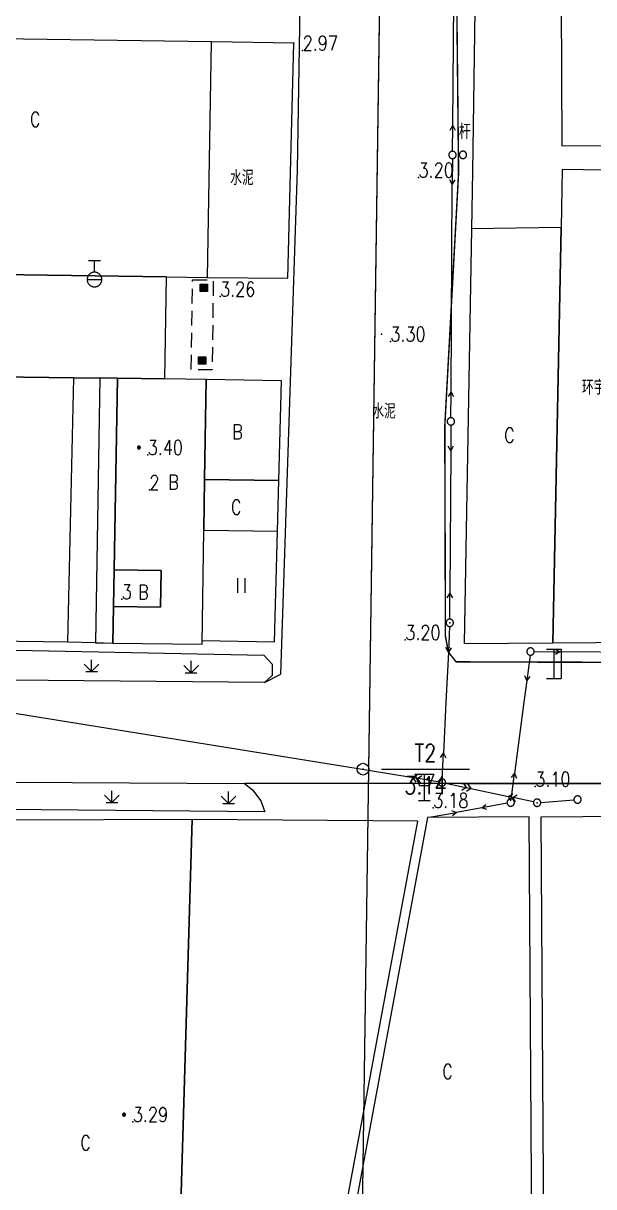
# Model space of a CAD drawing. Extents: x 500064 to 501389, y 2542464 to 2545400.
# Drawn here: x 500753.5 to 500792.4, y 2543204.3 to 2543283.6 of the extents above; entities that cross this region are included whole.
import ezdxf
from ezdxf.enums import TextEntityAlignment as Align

# ---------------------------------------------------------------- set-up
doc = ezdxf.new("R2010")
doc.units = 0
doc.header["$LTSCALE"] = 0.5
doc.linetypes.add('CENTER', pattern=[50.8, 31.75, -6.35, 6.35, -6.35])
doc.layers.get('0').update_dxf_attribs({"linetype": 'CONTINUOUS', "lineweight": 5})
doc.layers.add('地形图', color=8, linetype='CONTINUOUS')
doc.styles.add('HZ', font='romans.shx', dxfattribs={"width": 0.8, "bigfont": 'hztxt.shx'})

# ---------------------------------------------------------------- blocks, each defined once
blk = doc.blocks.new('gc117')
blk.add_circle((0, 0), 0.8)
blk.add_point((0, 0))

msp = doc.modelspace()

# ---------------------------------------------------------------- linework, layer by layer
at = {"layer": '地形图', "color": 1, "linetype": 'Continuous'}
msp.add_line((500776.464, 2543189.996), (500779.911, 2543431.142), dxfattribs=at)
at = {"layer": '地形图', "linetype": 'Continuous'}
msp.add_line((500777.928, 2543232.731), (500783.928, 2543232.731), dxfattribs=at)
at = {"layer": '地形图', "color": 1, "linetype": 'Continuous', "flags": 128}
msp.add_lwpolyline([(500776.438, 2543188.246), (500779.936, 2543432.891)], dxfattribs=at)
at = {"layer": '地形图'}
for points in [[(500784.816, 2543320.629), (500784.133, 2543273.469)], [(500782.788, 2543276.593), (500782.937, 2543293.578)], [(500769.956, 2543238.629), (500771.072, 2543239.2), (500772.222, 2543273.572), (500772.428, 2543286.176), (500772.045, 2543287.186)], [(500771.74, 2543273.384), (500771.966, 2543282.209), (500766.346, 2543282.299)], [(500782.609, 2543276.288), (500782.788, 2543276.593)], [(500782.773, 2543274.843), (500782.788, 2543276.593)], [(500782.788, 2543276.593), (500782.963, 2543276.285)], [(500782.771, 2543274.343), (500782.787, 2543274.344), (500782.802, 2543274.345), (500782.818, 2543274.348), (500782.833, 2543274.351), (500782.848, 2543274.355), (500782.863, 2543274.361), (500782.878, 2543274.367), (500782.892, 2543274.374), (500782.905, 2543274.382), (500782.918, 2543274.391), (500782.931, 2543274.4), (500782.942, 2543274.411), (500782.953, 2543274.422), (500782.964, 2543274.434), (500782.973, 2543274.446), (500782.982, 2543274.459), (500782.99, 2543274.473), (500782.997, 2543274.487), (500783.004, 2543274.501), (500783.009, 2543274.516), (500783.013, 2543274.531), (500783.017, 2543274.546), (500783.019, 2543274.562), (500783.021, 2543274.577), (500783.021, 2543274.593), (500783.021, 2543274.609), (500783.019, 2543274.624), (500783.017, 2543274.64), (500783.013, 2543274.655), (500783.009, 2543274.67), (500783.004, 2543274.685), (500782.997, 2543274.7), (500782.99, 2543274.714), (500782.982, 2543274.727), (500782.973, 2543274.74), (500782.964, 2543274.752), (500782.953, 2543274.764), (500782.942, 2543274.775), (500782.931, 2543274.786), (500782.918, 2543274.795), (500782.905, 2543274.804), (500782.892, 2543274.812), (500782.878, 2543274.819), (500782.863, 2543274.826), (500782.848, 2543274.831), (500782.833, 2543274.835), (500782.818, 2543274.839), (500782.802, 2543274.841), (500782.787, 2543274.843), (500782.773, 2543274.843), (500782.771, 2543274.843), (500782.755, 2543274.843), (500782.74, 2543274.841), (500782.724, 2543274.839), (500782.709, 2543274.835), (500782.694, 2543274.831), (500782.679, 2543274.826), (500782.665, 2543274.819), (500782.651, 2543274.812), (500782.637, 2543274.804), (500782.624, 2543274.795), (500782.612, 2543274.786), (500782.6, 2543274.775), (500782.589, 2543274.764), (500782.579, 2543274.752), (500782.569, 2543274.74), (500782.56, 2543274.727), (500782.552, 2543274.714), (500782.545, 2543274.7), (500782.539, 2543274.685), (500782.533, 2543274.67), (500782.529, 2543274.655), (500782.526, 2543274.64), (500782.523, 2543274.624), (500782.522, 2543274.609), (500782.521, 2543274.593), (500782.522, 2543274.577), (500782.523, 2543274.562), (500782.526, 2543274.546), (500782.529, 2543274.531), (500782.533, 2543274.516), (500782.539, 2543274.501), (500782.545, 2543274.487), (500782.552, 2543274.473), (500782.56, 2543274.459), (500782.569, 2543274.446), (500782.579, 2543274.434), (500782.589, 2543274.422), (500782.6, 2543274.411), (500782.612, 2543274.4), (500782.624, 2543274.391), (500782.637, 2543274.382), (500782.651, 2543274.374), (500782.665, 2543274.367), (500782.679, 2543274.361), (500782.694, 2543274.355), (500782.709, 2543274.351), (500782.724, 2543274.348), (500782.74, 2543274.345), (500782.755, 2543274.344), (500782.77, 2543274.343), (500782.771, 2543274.343)], [(500783.485, 2543274.349), (500783.501, 2543274.349), (500783.517, 2543274.351), (500783.532, 2543274.353), (500783.548, 2543274.356), (500783.563, 2543274.361), (500783.577, 2543274.366), (500783.592, 2543274.372), (500783.606, 2543274.379), (500783.619, 2543274.387), (500783.632, 2543274.396), (500783.645, 2543274.406), (500783.656, 2543274.416), (500783.668, 2543274.427), (500783.678, 2543274.439), (500783.688, 2543274.452), (500783.696, 2543274.465), (500783.704, 2543274.478), (500783.712, 2543274.492), (500783.718, 2543274.506), (500783.723, 2543274.521), (500783.728, 2543274.536), (500783.731, 2543274.552), (500783.733, 2543274.567), (500783.735, 2543274.583), (500783.735, 2543274.599), (500783.735, 2543274.614), (500783.733, 2543274.63), (500783.731, 2543274.645), (500783.728, 2543274.661), (500783.723, 2543274.676), (500783.718, 2543274.691), (500783.712, 2543274.705), (500783.704, 2543274.719), (500783.696, 2543274.733), (500783.688, 2543274.745), (500783.678, 2543274.758), (500783.668, 2543274.77), (500783.656, 2543274.781), (500783.645, 2543274.791), (500783.632, 2543274.801), (500783.619, 2543274.81), (500783.606, 2543274.818), (500783.592, 2543274.825), (500783.577, 2543274.831), (500783.563, 2543274.836), (500783.548, 2543274.841), (500783.532, 2543274.844), (500783.517, 2543274.847), (500783.501, 2543274.848), (500783.485, 2543274.849), (500783.47, 2543274.848), (500783.454, 2543274.847), (500783.439, 2543274.844), (500783.423, 2543274.841), (500783.408, 2543274.836), (500783.393, 2543274.831), (500783.379, 2543274.825), (500783.365, 2543274.818), (500783.351, 2543274.81), (500783.338, 2543274.801), (500783.326, 2543274.791), (500783.314, 2543274.781), (500783.303, 2543274.77), (500783.293, 2543274.758), (500783.283, 2543274.745), (500783.274, 2543274.733), (500783.266, 2543274.719), (500783.259, 2543274.705), (500783.253, 2543274.691), (500783.248, 2543274.676), (500783.243, 2543274.661), (500783.24, 2543274.645), (500783.237, 2543274.63), (500783.236, 2543274.614), (500783.235, 2543274.599), (500783.236, 2543274.583), (500783.237, 2543274.567), (500783.24, 2543274.552), (500783.243, 2543274.536), (500783.248, 2543274.521), (500783.253, 2543274.506), (500783.259, 2543274.492), (500783.266, 2543274.478), (500783.274, 2543274.465), (500783.283, 2543274.452), (500783.293, 2543274.439), (500783.303, 2543274.427), (500783.314, 2543274.416), (500783.326, 2543274.406), (500783.338, 2543274.396), (500783.351, 2543274.387), (500783.365, 2543274.379), (500783.379, 2543274.372), (500783.393, 2543274.366), (500783.408, 2543274.361), (500783.423, 2543274.356), (500783.439, 2543274.353), (500783.454, 2543274.351), (500783.47, 2543274.349), (500783.485, 2543274.349)], [(500782.77, 2543274.343), (500782.759, 2543272.593)], [(500766.086, 2543266.239), (500771.556, 2543266.199), (500771.74, 2543273.384)], [(500784.133, 2543273.469), (500784.076, 2543269.569)], [(500782.759, 2543272.593), (500782.584, 2543272.9)], [(500782.674, 2543258.434), (500782.759, 2543272.593)], [(500782.938, 2543272.898), (500782.759, 2543272.593)], [(500757.985, 2543267.402), (500758.385, 2543267.402), (500758.785, 2543267.402)], [(500757.985, 2543267.402), (500758.385, 2543267.402), (500758.785, 2543267.402)], [(500758.385, 2543266.602), (500758.385, 2543267.402)], [(500758.385, 2543266.602), (500758.385, 2543267.402)], [(500758.385, 2543265.602), (500758.416, 2543265.603), (500758.447, 2543265.606), (500758.478, 2543265.611), (500758.509, 2543265.618), (500758.539, 2543265.627), (500758.569, 2543265.637), (500758.597, 2543265.65), (500758.625, 2543265.664), (500758.652, 2543265.68), (500758.678, 2543265.698), (500758.703, 2543265.717), (500758.727, 2543265.738), (500758.749, 2543265.76), (500758.77, 2543265.784), (500758.789, 2543265.808), (500758.807, 2543265.834), (500758.823, 2543265.862), (500758.837, 2543265.89), (500758.849, 2543265.918), (500758.86, 2543265.948), (500758.869, 2543265.978), (500758.876, 2543266.009), (500758.881, 2543266.04), (500758.884, 2543266.071), (500758.885, 2543266.102), (500758.884, 2543266.134), (500758.881, 2543266.165), (500758.876, 2543266.196), (500758.869, 2543266.227), (500758.86, 2543266.257), (500758.849, 2543266.286), (500758.837, 2543266.315), (500758.823, 2543266.343), (500758.807, 2543266.37), (500758.789, 2543266.396), (500758.77, 2543266.421), (500758.749, 2543266.445), (500758.727, 2543266.467), (500758.703, 2543266.488), (500758.678, 2543266.507), (500758.652, 2543266.525), (500758.625, 2543266.541), (500758.597, 2543266.555), (500758.569, 2543266.567), (500758.539, 2543266.578), (500758.509, 2543266.587), (500758.478, 2543266.594), (500758.447, 2543266.598), (500758.416, 2543266.601), (500758.385, 2543266.602), (500758.353, 2543266.601), (500758.322, 2543266.598), (500758.291, 2543266.594), (500758.26, 2543266.587), (500758.23, 2543266.578), (500758.2, 2543266.567), (500758.172, 2543266.555), (500758.144, 2543266.541), (500758.117, 2543266.525), (500758.091, 2543266.507), (500758.066, 2543266.488), (500758.042, 2543266.467), (500758.02, 2543266.445), (500757.999, 2543266.421), (500757.98, 2543266.396), (500757.962, 2543266.37), (500757.946, 2543266.343), (500757.932, 2543266.315), (500757.92, 2543266.286), (500757.909, 2543266.257), (500757.9, 2543266.227), (500757.893, 2543266.196), (500757.889, 2543266.165), (500757.886, 2543266.134), (500757.885, 2543266.102), (500757.886, 2543266.071), (500757.889, 2543266.04), (500757.893, 2543266.009), (500757.9, 2543265.978), (500757.909, 2543265.948), (500757.92, 2543265.918), (500757.932, 2543265.89), (500757.946, 2543265.862), (500757.962, 2543265.834), (500757.98, 2543265.808), (500757.999, 2543265.784), (500758.02, 2543265.76), (500758.042, 2543265.738), (500758.066, 2543265.717), (500758.091, 2543265.698), (500758.117, 2543265.68), (500758.144, 2543265.664), (500758.172, 2543265.65), (500758.2, 2543265.637), (500758.23, 2543265.627), (500758.26, 2543265.618), (500758.291, 2543265.611), (500758.322, 2543265.606), (500758.353, 2543265.603), (500758.385, 2543265.602)], [(500758.385, 2543265.602), (500758.416, 2543265.603), (500758.447, 2543265.606), (500758.478, 2543265.611), (500758.509, 2543265.618), (500758.539, 2543265.627), (500758.569, 2543265.637), (500758.597, 2543265.65), (500758.625, 2543265.664), (500758.652, 2543265.68), (500758.678, 2543265.698), (500758.703, 2543265.717), (500758.727, 2543265.738), (500758.749, 2543265.76), (500758.77, 2543265.784), (500758.789, 2543265.808), (500758.807, 2543265.834), (500758.823, 2543265.862), (500758.837, 2543265.89), (500758.849, 2543265.918), (500758.86, 2543265.948), (500758.869, 2543265.978), (500758.876, 2543266.009), (500758.881, 2543266.04), (500758.884, 2543266.071), (500758.885, 2543266.102), (500758.884, 2543266.134), (500758.881, 2543266.165), (500758.876, 2543266.196), (500758.869, 2543266.227), (500758.86, 2543266.257), (500758.849, 2543266.286), (500758.837, 2543266.315), (500758.823, 2543266.343), (500758.807, 2543266.37), (500758.789, 2543266.396), (500758.77, 2543266.421), (500758.749, 2543266.445), (500758.727, 2543266.467), (500758.703, 2543266.488), (500758.678, 2543266.507), (500758.652, 2543266.525), (500758.625, 2543266.541), (500758.597, 2543266.555), (500758.569, 2543266.567), (500758.539, 2543266.578), (500758.509, 2543266.587), (500758.478, 2543266.594), (500758.447, 2543266.598), (500758.416, 2543266.601), (500758.385, 2543266.602), (500758.353, 2543266.601), (500758.322, 2543266.598), (500758.291, 2543266.594), (500758.26, 2543266.587), (500758.23, 2543266.578), (500758.2, 2543266.567), (500758.172, 2543266.555), (500758.144, 2543266.541), (500758.117, 2543266.525), (500758.091, 2543266.507), (500758.066, 2543266.488), (500758.042, 2543266.467), (500758.02, 2543266.445), (500757.999, 2543266.421), (500757.98, 2543266.396), (500757.962, 2543266.37), (500757.946, 2543266.343), (500757.932, 2543266.315), (500757.92, 2543266.286), (500757.909, 2543266.257), (500757.9, 2543266.227), (500757.893, 2543266.196), (500757.889, 2543266.165), (500757.886, 2543266.134), (500757.885, 2543266.102), (500757.886, 2543266.071), (500757.889, 2543266.04), (500757.893, 2543266.009), (500757.9, 2543265.978), (500757.909, 2543265.948), (500757.92, 2543265.918), (500757.932, 2543265.89), (500757.946, 2543265.862), (500757.962, 2543265.834), (500757.98, 2543265.808), (500757.999, 2543265.784), (500758.02, 2543265.76), (500758.042, 2543265.738), (500758.066, 2543265.717), (500758.091, 2543265.698), (500758.117, 2543265.68), (500758.144, 2543265.664), (500758.172, 2543265.65), (500758.2, 2543265.637), (500758.23, 2543265.627), (500758.26, 2543265.618), (500758.291, 2543265.611), (500758.322, 2543265.606), (500758.353, 2543265.603), (500758.385, 2543265.602)], [(500757.885, 2543266.102), (500758.885, 2543266.102)], [(500757.885, 2543266.102), (500758.885, 2543266.102)], [(500765.06, 2543265.978), (500765.061, 2543266.088)], [(500765.061, 2543266.089), (500766.061, 2543266.089)], [(500766.471, 2543266), (500766.46, 2543265)], [(500765.04, 2543264.479), (500765.053, 2543265.479)], [(500766.077, 2543265.283), (500765.577, 2543265.294), (500765.578, 2543265.344), (500765.579, 2543265.394), (500765.58, 2543265.444), (500765.582, 2543265.494), (500765.583, 2543265.544), (500765.584, 2543265.594), (500765.585, 2543265.644), (500765.586, 2543265.694), (500765.587, 2543265.744), (500765.588, 2543265.794), (500766.088, 2543265.783), (500766.087, 2543265.733), (500766.086, 2543265.683), (500766.085, 2543265.633), (500766.084, 2543265.583), (500766.083, 2543265.533), (500766.081, 2543265.483), (500766.08, 2543265.433), (500766.079, 2543265.383), (500766.078, 2543265.333), (500766.077, 2543265.283)], [(500765.577, 2543265.294), (500766.078, 2543265.333), (500765.578, 2543265.344), (500766.079, 2543265.383), (500765.579, 2543265.394), (500766.08, 2543265.433), (500765.58, 2543265.444), (500766.081, 2543265.483), (500765.582, 2543265.494), (500766.083, 2543265.533), (500765.583, 2543265.544), (500766.084, 2543265.583), (500765.584, 2543265.594), (500766.085, 2543265.633), (500765.585, 2543265.644), (500766.086, 2543265.683), (500765.586, 2543265.694), (500766.087, 2543265.733), (500765.587, 2543265.744), (500766.088, 2543265.783)], [(500766.454, 2543264.5), (500766.443, 2543263.5)], [(500765.02, 2543262.979), (500765.034, 2543263.979)], [(500766.437, 2543263), (500766.426, 2543262)], [(500765.001, 2543261.479), (500765.014, 2543262.479)], [(500766.42, 2543261.5), (500766.409, 2543260.5)], [(500764.981, 2543259.979), (500764.994, 2543260.979)], [(500765.968, 2543260.338), (500765.468, 2543260.338), (500765.468, 2543260.389), (500765.468, 2543260.439), (500765.468, 2543260.489), (500765.468, 2543260.539), (500765.468, 2543260.589), (500765.468, 2543260.639), (500765.468, 2543260.689), (500765.468, 2543260.738), (500765.468, 2543260.789), (500765.468, 2543260.839), (500765.968, 2543260.839), (500765.968, 2543260.789), (500765.968, 2543260.738), (500765.968, 2543260.689), (500765.968, 2543260.639), (500765.968, 2543260.589), (500765.968, 2543260.539), (500765.968, 2543260.489), (500765.968, 2543260.439), (500765.968, 2543260.389), (500765.968, 2543260.338)], [(500765.468, 2543260.338), (500765.968, 2543260.389), (500765.468, 2543260.389), (500765.968, 2543260.439), (500765.468, 2543260.439), (500765.968, 2543260.489), (500765.468, 2543260.489), (500765.968, 2543260.539), (500765.468, 2543260.539), (500765.968, 2543260.589), (500765.468, 2543260.589), (500765.968, 2543260.639), (500765.468, 2543260.639), (500765.968, 2543260.689), (500765.468, 2543260.689), (500765.968, 2543260.738), (500765.468, 2543260.738), (500765.968, 2543260.789), (500765.468, 2543260.789), (500765.968, 2543260.839)], [(500766.404, 2543260), (500766.402, 2543259.949), (500765.453, 2543259.949)], [(500759.946, 2543259.379), (500758.746, 2543259.399), (500758.446, 2543241.356), (500758.446, 2543241.345), (500759.646, 2543241.329)], [(500782.495, 2543258.129), (500782.674, 2543258.434)], [(500782.663, 2543256.684), (500782.674, 2543258.434)], [(500782.674, 2543258.434), (500782.849, 2543258.127)], [(500782.662, 2543256.184), (500782.677, 2543256.185), (500782.693, 2543256.186), (500782.708, 2543256.189), (500782.724, 2543256.192), (500782.739, 2543256.197), (500782.754, 2543256.202), (500782.768, 2543256.208), (500782.782, 2543256.215), (500782.796, 2543256.223), (500782.809, 2543256.232), (500782.821, 2543256.242), (500782.833, 2543256.252), (500782.844, 2543256.263), (500782.854, 2543256.275), (500782.864, 2543256.287), (500782.873, 2543256.3), (500782.881, 2543256.314), (500782.888, 2543256.328), (500782.894, 2543256.342), (500782.899, 2543256.357), (500782.904, 2543256.372), (500782.907, 2543256.387), (500782.91, 2543256.403), (500782.911, 2543256.419), (500782.912, 2543256.434), (500782.911, 2543256.45), (500782.91, 2543256.466), (500782.907, 2543256.481), (500782.904, 2543256.496), (500782.899, 2543256.512), (500782.894, 2543256.526), (500782.888, 2543256.541), (500782.881, 2543256.555), (500782.873, 2543256.568), (500782.864, 2543256.581), (500782.854, 2543256.594), (500782.844, 2543256.605), (500782.833, 2543256.617), (500782.821, 2543256.627), (500782.809, 2543256.637), (500782.796, 2543256.645), (500782.782, 2543256.653), (500782.768, 2543256.66), (500782.754, 2543256.667), (500782.739, 2543256.672), (500782.724, 2543256.676), (500782.708, 2543256.68), (500782.693, 2543256.682), (500782.677, 2543256.684), (500782.663, 2543256.684), (500782.662, 2543256.684), (500782.646, 2543256.684), (500782.63, 2543256.682), (500782.615, 2543256.68), (500782.599, 2543256.676), (500782.584, 2543256.672), (500782.57, 2543256.667), (500782.555, 2543256.66), (500782.541, 2543256.653), (500782.528, 2543256.645), (500782.515, 2543256.637), (500782.502, 2543256.627), (500782.49, 2543256.617), (500782.479, 2543256.605), (500782.469, 2543256.594), (500782.459, 2543256.581), (500782.45, 2543256.568), (500782.442, 2543256.555), (500782.435, 2543256.541), (500782.429, 2543256.526), (500782.424, 2543256.512), (500782.419, 2543256.496), (500782.416, 2543256.481), (500782.414, 2543256.466), (500782.412, 2543256.45), (500782.412, 2543256.434), (500782.412, 2543256.419), (500782.414, 2543256.403), (500782.416, 2543256.387), (500782.419, 2543256.372), (500782.424, 2543256.357), (500782.429, 2543256.342), (500782.435, 2543256.328), (500782.442, 2543256.314), (500782.45, 2543256.3), (500782.459, 2543256.287), (500782.469, 2543256.275), (500782.479, 2543256.263), (500782.49, 2543256.252), (500782.502, 2543256.242), (500782.515, 2543256.232), (500782.528, 2543256.223), (500782.541, 2543256.215), (500782.555, 2543256.208), (500782.57, 2543256.202), (500782.584, 2543256.197), (500782.599, 2543256.192), (500782.615, 2543256.189), (500782.63, 2543256.186), (500782.646, 2543256.185), (500782.66, 2543256.184), (500782.662, 2543256.184)], [(500782.662, 2543256.184), (500782.677, 2543256.185), (500782.693, 2543256.186), (500782.708, 2543256.189), (500782.724, 2543256.192), (500782.739, 2543256.197), (500782.754, 2543256.202), (500782.768, 2543256.208), (500782.782, 2543256.215), (500782.796, 2543256.223), (500782.809, 2543256.232), (500782.821, 2543256.242), (500782.833, 2543256.252), (500782.844, 2543256.263), (500782.854, 2543256.275), (500782.864, 2543256.287), (500782.873, 2543256.3), (500782.881, 2543256.314), (500782.888, 2543256.328), (500782.894, 2543256.342), (500782.899, 2543256.357), (500782.904, 2543256.372), (500782.907, 2543256.387), (500782.91, 2543256.403), (500782.911, 2543256.419), (500782.912, 2543256.434), (500782.911, 2543256.45), (500782.91, 2543256.466), (500782.907, 2543256.481), (500782.904, 2543256.496), (500782.899, 2543256.512), (500782.894, 2543256.526), (500782.888, 2543256.541), (500782.881, 2543256.555), (500782.873, 2543256.568), (500782.864, 2543256.581), (500782.854, 2543256.594), (500782.844, 2543256.605), (500782.833, 2543256.617), (500782.821, 2543256.627), (500782.809, 2543256.637), (500782.796, 2543256.645), (500782.782, 2543256.653), (500782.768, 2543256.66), (500782.754, 2543256.667), (500782.739, 2543256.672), (500782.724, 2543256.676), (500782.708, 2543256.68), (500782.693, 2543256.682), (500782.677, 2543256.684), (500782.663, 2543256.684), (500782.662, 2543256.684), (500782.646, 2543256.684), (500782.63, 2543256.682), (500782.615, 2543256.68), (500782.599, 2543256.676), (500782.584, 2543256.672), (500782.57, 2543256.667), (500782.555, 2543256.66), (500782.541, 2543256.653), (500782.528, 2543256.645), (500782.515, 2543256.637), (500782.502, 2543256.627), (500782.49, 2543256.617), (500782.479, 2543256.605), (500782.469, 2543256.594), (500782.459, 2543256.581), (500782.45, 2543256.568), (500782.442, 2543256.555), (500782.435, 2543256.541), (500782.429, 2543256.526), (500782.424, 2543256.512), (500782.419, 2543256.496), (500782.416, 2543256.481), (500782.414, 2543256.466), (500782.412, 2543256.45), (500782.412, 2543256.434), (500782.412, 2543256.419), (500782.414, 2543256.403), (500782.416, 2543256.387), (500782.419, 2543256.372), (500782.424, 2543256.357), (500782.429, 2543256.342), (500782.435, 2543256.328), (500782.442, 2543256.314), (500782.45, 2543256.3), (500782.459, 2543256.287), (500782.469, 2543256.275), (500782.479, 2543256.263), (500782.49, 2543256.252), (500782.502, 2543256.242), (500782.515, 2543256.232), (500782.528, 2543256.223), (500782.541, 2543256.215), (500782.555, 2543256.208), (500782.57, 2543256.202), (500782.584, 2543256.197), (500782.599, 2543256.192), (500782.615, 2543256.189), (500782.63, 2543256.186), (500782.646, 2543256.185), (500782.66, 2543256.184), (500782.662, 2543256.184)], [(500782.662, 2543256.184), (500782.677, 2543256.185), (500782.693, 2543256.186), (500782.708, 2543256.189), (500782.724, 2543256.192), (500782.739, 2543256.197), (500782.754, 2543256.202), (500782.768, 2543256.208), (500782.782, 2543256.215), (500782.796, 2543256.223), (500782.809, 2543256.232), (500782.821, 2543256.242), (500782.833, 2543256.252), (500782.844, 2543256.263), (500782.854, 2543256.275), (500782.864, 2543256.287), (500782.873, 2543256.3), (500782.881, 2543256.314), (500782.888, 2543256.328), (500782.894, 2543256.342), (500782.899, 2543256.357), (500782.904, 2543256.372), (500782.907, 2543256.387), (500782.91, 2543256.403), (500782.911, 2543256.419), (500782.912, 2543256.434), (500782.911, 2543256.45), (500782.91, 2543256.466), (500782.907, 2543256.481), (500782.904, 2543256.496), (500782.899, 2543256.512), (500782.894, 2543256.526), (500782.888, 2543256.541), (500782.881, 2543256.555), (500782.873, 2543256.568), (500782.864, 2543256.581), (500782.854, 2543256.594), (500782.844, 2543256.605), (500782.833, 2543256.617), (500782.821, 2543256.627), (500782.809, 2543256.637), (500782.796, 2543256.645), (500782.782, 2543256.653), (500782.768, 2543256.66), (500782.754, 2543256.667), (500782.739, 2543256.672), (500782.724, 2543256.676), (500782.708, 2543256.68), (500782.693, 2543256.682), (500782.677, 2543256.684), (500782.663, 2543256.684), (500782.662, 2543256.684), (500782.646, 2543256.684), (500782.63, 2543256.682), (500782.615, 2543256.68), (500782.599, 2543256.676), (500782.584, 2543256.672), (500782.57, 2543256.667), (500782.555, 2543256.66), (500782.541, 2543256.653), (500782.528, 2543256.645), (500782.515, 2543256.637), (500782.502, 2543256.627), (500782.49, 2543256.617), (500782.479, 2543256.605), (500782.469, 2543256.594), (500782.459, 2543256.581), (500782.45, 2543256.568), (500782.442, 2543256.555), (500782.435, 2543256.541), (500782.429, 2543256.526), (500782.424, 2543256.512), (500782.419, 2543256.496), (500782.416, 2543256.481), (500782.414, 2543256.466), (500782.412, 2543256.45), (500782.412, 2543256.434), (500782.412, 2543256.419), (500782.414, 2543256.403), (500782.416, 2543256.387), (500782.419, 2543256.372), (500782.424, 2543256.357), (500782.429, 2543256.342), (500782.435, 2543256.328), (500782.442, 2543256.314), (500782.45, 2543256.3), (500782.459, 2543256.287), (500782.469, 2543256.275), (500782.479, 2543256.263), (500782.49, 2543256.252), (500782.502, 2543256.242), (500782.515, 2543256.232), (500782.528, 2543256.223), (500782.541, 2543256.215), (500782.555, 2543256.208), (500782.57, 2543256.202), (500782.584, 2543256.197), (500782.599, 2543256.192), (500782.615, 2543256.189), (500782.63, 2543256.186), (500782.646, 2543256.185), (500782.66, 2543256.184), (500782.662, 2543256.184)], [(500782.662, 2543256.184), (500782.677, 2543256.185), (500782.693, 2543256.186), (500782.708, 2543256.189), (500782.724, 2543256.192), (500782.739, 2543256.197), (500782.754, 2543256.202), (500782.768, 2543256.208), (500782.782, 2543256.215), (500782.796, 2543256.223), (500782.809, 2543256.232), (500782.821, 2543256.242), (500782.833, 2543256.252), (500782.844, 2543256.263), (500782.854, 2543256.275), (500782.864, 2543256.287), (500782.873, 2543256.3), (500782.881, 2543256.314), (500782.888, 2543256.328), (500782.894, 2543256.342), (500782.899, 2543256.357), (500782.904, 2543256.372), (500782.907, 2543256.387), (500782.91, 2543256.403), (500782.911, 2543256.419), (500782.912, 2543256.434), (500782.911, 2543256.45), (500782.91, 2543256.466), (500782.907, 2543256.481), (500782.904, 2543256.496), (500782.899, 2543256.512), (500782.894, 2543256.526), (500782.888, 2543256.541), (500782.881, 2543256.555), (500782.873, 2543256.568), (500782.864, 2543256.581), (500782.854, 2543256.594), (500782.844, 2543256.605), (500782.833, 2543256.617), (500782.821, 2543256.627), (500782.809, 2543256.637), (500782.796, 2543256.645), (500782.782, 2543256.653), (500782.768, 2543256.66), (500782.754, 2543256.667), (500782.739, 2543256.672), (500782.724, 2543256.676), (500782.708, 2543256.68), (500782.693, 2543256.682), (500782.677, 2543256.684), (500782.663, 2543256.684), (500782.662, 2543256.684), (500782.646, 2543256.684), (500782.63, 2543256.682), (500782.615, 2543256.68), (500782.599, 2543256.676), (500782.584, 2543256.672), (500782.57, 2543256.667), (500782.555, 2543256.66), (500782.541, 2543256.653), (500782.528, 2543256.645), (500782.515, 2543256.637), (500782.502, 2543256.627), (500782.49, 2543256.617), (500782.479, 2543256.605), (500782.469, 2543256.594), (500782.459, 2543256.581), (500782.45, 2543256.568), (500782.442, 2543256.555), (500782.435, 2543256.541), (500782.429, 2543256.526), (500782.424, 2543256.512), (500782.419, 2543256.496), (500782.416, 2543256.481), (500782.414, 2543256.466), (500782.412, 2543256.45), (500782.412, 2543256.434), (500782.412, 2543256.419), (500782.414, 2543256.403), (500782.416, 2543256.387), (500782.419, 2543256.372), (500782.424, 2543256.357), (500782.429, 2543256.342), (500782.435, 2543256.328), (500782.442, 2543256.314), (500782.45, 2543256.3), (500782.459, 2543256.287), (500782.469, 2543256.275), (500782.479, 2543256.263), (500782.49, 2543256.252), (500782.502, 2543256.242), (500782.515, 2543256.232), (500782.528, 2543256.223), (500782.541, 2543256.215), (500782.555, 2543256.208), (500782.57, 2543256.202), (500782.584, 2543256.197), (500782.599, 2543256.192), (500782.615, 2543256.189), (500782.63, 2543256.186), (500782.646, 2543256.185), (500782.66, 2543256.184), (500782.662, 2543256.184)], [(500782.66, 2543256.184), (500782.651, 2543254.434)], [(500761.413, 2543254.552), (500761.424, 2543254.552), (500761.434, 2543254.554), (500761.444, 2543254.556), (500761.454, 2543254.56), (500761.463, 2543254.565), (500761.472, 2543254.571), (500761.48, 2543254.577), (500761.487, 2543254.585), (500761.494, 2543254.593), (500761.497, 2543254.598), (500761.5, 2543254.602), (500761.504, 2543254.611), (500761.508, 2543254.621), (500761.511, 2543254.631), (500761.513, 2543254.641), (500761.513, 2543254.652), (500761.513, 2543254.662), (500761.511, 2543254.672), (500761.508, 2543254.682), (500761.504, 2543254.692), (500761.501, 2543254.699), (500761.5, 2543254.701), (500761.494, 2543254.71), (500761.487, 2543254.718), (500761.48, 2543254.726), (500761.472, 2543254.732), (500761.463, 2543254.738), (500761.462, 2543254.739), (500761.454, 2543254.743), (500761.444, 2543254.747), (500761.434, 2543254.749), (500761.424, 2543254.751), (500761.413, 2543254.752), (500761.403, 2543254.751), (500761.392, 2543254.749), (500761.382, 2543254.747), (500761.372, 2543254.743), (500761.363, 2543254.738), (500761.354, 2543254.732), (500761.346, 2543254.726), (500761.339, 2543254.718), (500761.332, 2543254.71), (500761.329, 2543254.705), (500761.326, 2543254.701), (500761.322, 2543254.692), (500761.318, 2543254.682), (500761.315, 2543254.672), (500761.314, 2543254.662), (500761.313, 2543254.652), (500761.314, 2543254.641), (500761.315, 2543254.631), (500761.318, 2543254.621), (500761.322, 2543254.611), (500761.325, 2543254.605), (500761.326, 2543254.602), (500761.332, 2543254.593), (500761.339, 2543254.585), (500761.346, 2543254.577), (500761.354, 2543254.571), (500761.363, 2543254.565), (500761.364, 2543254.564), (500761.372, 2543254.56), (500761.382, 2543254.556), (500761.392, 2543254.554), (500761.403, 2543254.552), (500761.413, 2543254.552)], [(500761.364, 2543254.564), (500761.497, 2543254.598), (500761.5, 2543254.602), (500761.326, 2543254.602), (500761.325, 2543254.605), (500761.513, 2543254.652), (500761.313, 2543254.652), (500761.501, 2543254.699), (500761.5, 2543254.701), (500761.326, 2543254.701), (500761.329, 2543254.705), (500761.462, 2543254.739)], [(500782.651, 2543254.434), (500782.476, 2543254.741)], [(500782.651, 2543254.434), (500782.599, 2543244.706)], [(500782.829, 2543254.739), (500782.651, 2543254.434)], [(500765.72, 2543241.499), (500770.643, 2543241.413), (500770.844, 2543248.946)], [(500759.729, 2543246.328), (500762.929, 2543246.275), (500762.887, 2543243.776), (500759.688, 2543243.829)], [(500768.148, 2543244.745), (500768.148, 2543245.745)], [(500768.648, 2543244.745), (500768.648, 2543245.745)], [(500782.421, 2543244.401), (500782.599, 2543244.706)], [(500782.59, 2543242.956), (500782.599, 2543244.706)], [(500782.599, 2543244.706), (500782.774, 2543244.399)], [(500782.588, 2543242.456), (500782.604, 2543242.457), (500782.62, 2543242.458), (500782.635, 2543242.461), (500782.651, 2543242.464), (500782.666, 2543242.468), (500782.68, 2543242.474), (500782.695, 2543242.48), (500782.709, 2543242.487), (500782.722, 2543242.495), (500782.735, 2543242.504), (500782.748, 2543242.514), (500782.76, 2543242.524), (500782.771, 2543242.535), (500782.781, 2543242.547), (500782.791, 2543242.559), (500782.8, 2543242.572), (500782.808, 2543242.586), (500782.815, 2543242.6), (500782.821, 2543242.614), (500782.826, 2543242.629), (500782.831, 2543242.644), (500782.834, 2543242.659), (500782.837, 2543242.675), (500782.838, 2543242.69), (500782.838, 2543242.706), (500782.838, 2543242.722), (500782.837, 2543242.738), (500782.834, 2543242.753), (500782.831, 2543242.768), (500782.826, 2543242.783), (500782.821, 2543242.798), (500782.815, 2543242.813), (500782.808, 2543242.827), (500782.8, 2543242.84), (500782.791, 2543242.853), (500782.781, 2543242.866), (500782.771, 2543242.877), (500782.76, 2543242.888), (500782.748, 2543242.899), (500782.735, 2543242.908), (500782.722, 2543242.917), (500782.709, 2543242.925), (500782.695, 2543242.932), (500782.68, 2543242.939), (500782.666, 2543242.944), (500782.651, 2543242.948), (500782.635, 2543242.952), (500782.62, 2543242.954), (500782.604, 2543242.956), (500782.59, 2543242.956), (500782.588, 2543242.956), (500782.573, 2543242.956), (500782.557, 2543242.954), (500782.542, 2543242.952), (500782.526, 2543242.948), (500782.511, 2543242.944), (500782.496, 2543242.939), (500782.482, 2543242.932), (500782.468, 2543242.925), (500782.455, 2543242.917), (500782.442, 2543242.908), (500782.429, 2543242.899), (500782.417, 2543242.888), (500782.406, 2543242.877), (500782.396, 2543242.866), (500782.386, 2543242.853), (500782.377, 2543242.84), (500782.369, 2543242.827), (500782.362, 2543242.813), (500782.356, 2543242.798), (500782.351, 2543242.783), (500782.346, 2543242.768), (500782.343, 2543242.753), (500782.34, 2543242.738), (500782.339, 2543242.722), (500782.338, 2543242.706), (500782.339, 2543242.69), (500782.34, 2543242.675), (500782.343, 2543242.659), (500782.346, 2543242.644), (500782.351, 2543242.629), (500782.356, 2543242.614), (500782.362, 2543242.6), (500782.369, 2543242.586), (500782.377, 2543242.572), (500782.386, 2543242.559), (500782.396, 2543242.547), (500782.406, 2543242.535), (500782.417, 2543242.524), (500782.429, 2543242.514), (500782.442, 2543242.504), (500782.455, 2543242.495), (500782.468, 2543242.487), (500782.482, 2543242.48), (500782.496, 2543242.474), (500782.511, 2543242.468), (500782.526, 2543242.464), (500782.542, 2543242.461), (500782.557, 2543242.458), (500782.573, 2543242.457), (500782.576, 2543242.457), (500782.588, 2543242.456)], [(500782.576, 2543242.457), (500782.491, 2543240.709)], [(500756.576, 2543241.399), (500758.446, 2543241.356), (500759.646, 2543241.329)], [(500769.956, 2543238.629), (500738.007, 2543238.935), (500732.426, 2543238.989), (500731.713, 2543239.672), (500731.741, 2543239.947), (500731.82, 2543240.72), (500732.696, 2543241.249), (500769.916, 2543240.509), (500770.489, 2543239.886), (500770.496, 2543239.109), (500769.956, 2543238.629)], [(500782.491, 2543240.709), (500782.324, 2543237.265)], [(500782.491, 2543240.709), (500782.33, 2543241.023)], [(500782.683, 2543241.006), (500782.491, 2543240.709)], [(500788.085, 2543240.497), (500788.101, 2543240.497), (500788.117, 2543240.499), (500788.132, 2543240.501), (500788.148, 2543240.505), (500788.163, 2543240.509), (500788.177, 2543240.514), (500788.192, 2543240.52), (500788.206, 2543240.528), (500788.219, 2543240.536), (500788.232, 2543240.544), (500788.245, 2543240.554), (500788.257, 2543240.564), (500788.268, 2543240.575), (500788.278, 2543240.587), (500788.288, 2543240.6), (500788.296, 2543240.613), (500788.304, 2543240.626), (500788.312, 2543240.64), (500788.318, 2543240.655), (500788.323, 2543240.669), (500788.327, 2543240.684), (500788.331, 2543240.7), (500788.333, 2543240.715), (500788.335, 2543240.731), (500788.335, 2543240.745), (500788.335, 2543240.747), (500788.335, 2543240.762), (500788.333, 2543240.778), (500788.331, 2543240.793), (500788.327, 2543240.809), (500788.323, 2543240.824), (500788.318, 2543240.839), (500788.312, 2543240.853), (500788.304, 2543240.867), (500788.296, 2543240.881), (500788.288, 2543240.894), (500788.278, 2543240.906), (500788.268, 2543240.918), (500788.257, 2543240.929), (500788.245, 2543240.939), (500788.232, 2543240.949), (500788.219, 2543240.958), (500788.206, 2543240.966), (500788.192, 2543240.973), (500788.177, 2543240.979), (500788.163, 2543240.984), (500788.148, 2543240.989), (500788.132, 2543240.992), (500788.117, 2543240.995), (500788.101, 2543240.996), (500788.085, 2543240.997), (500788.07, 2543240.996), (500788.054, 2543240.995), (500788.039, 2543240.992), (500788.023, 2543240.989), (500788.008, 2543240.984), (500787.993, 2543240.979), (500787.979, 2543240.973), (500787.965, 2543240.966), (500787.951, 2543240.958), (500787.938, 2543240.949), (500787.926, 2543240.939), (500787.914, 2543240.929), (500787.903, 2543240.918), (500787.893, 2543240.906), (500787.883, 2543240.894), (500787.874, 2543240.881), (500787.866, 2543240.867), (500787.859, 2543240.853), (500787.853, 2543240.839), (500787.848, 2543240.824), (500787.843, 2543240.809), (500787.84, 2543240.793), (500787.837, 2543240.778), (500787.836, 2543240.762), (500787.835, 2543240.747), (500787.836, 2543240.731), (500787.837, 2543240.715), (500787.84, 2543240.7), (500787.843, 2543240.684), (500787.848, 2543240.669), (500787.853, 2543240.655), (500787.859, 2543240.64), (500787.866, 2543240.626), (500787.874, 2543240.613), (500787.883, 2543240.6), (500787.893, 2543240.587), (500787.903, 2543240.575), (500787.914, 2543240.564), (500787.926, 2543240.554), (500787.938, 2543240.544), (500787.951, 2543240.536), (500787.965, 2543240.528), (500787.979, 2543240.52), (500787.993, 2543240.514), (500788.008, 2543240.509), (500788.023, 2543240.505), (500788.039, 2543240.501), (500788.053, 2543240.499), (500788.054, 2543240.499), (500788.07, 2543240.497), (500788.085, 2543240.497)], [(500788.335, 2543240.745), (500789.685, 2543240.735), (500790.085, 2543240.732)], [(500789.186, 2543240.919), (500789.686, 2543240.917), (500790.186, 2543240.914)], [(500789.686, 2543240.917), (500789.685, 2543240.735), (500789.676, 2543238.907)], [(500790.085, 2543240.732), (500789.778, 2543240.557)], [(500789.78, 2543240.911), (500790.085, 2543240.732)], [(500795.455, 2543240.692), (500790.185, 2543240.731), (500790.085, 2543240.732)], [(500790.186, 2543240.914), (500790.185, 2543240.731), (500790.176, 2543238.904)], [(500757.692, 2543239.891), (500758.192, 2543239.391)], [(500757.692, 2543239.891), (500758.192, 2543239.391)], [(500758.192, 2543239.391), (500758.192, 2543240.191)], [(500758.192, 2543239.391), (500758.192, 2543240.191)], [(500758.192, 2543239.391), (500758.692, 2543239.891)], [(500758.192, 2543239.391), (500758.692, 2543239.891)], [(500764.467, 2543239.807), (500764.967, 2543239.307)], [(500764.467, 2543239.807), (500764.967, 2543239.307)], [(500764.967, 2543239.307), (500764.967, 2543240.107)], [(500764.967, 2543239.307), (500764.967, 2543240.107)], [(500764.967, 2543239.307), (500765.467, 2543239.807)], [(500764.967, 2543239.307), (500765.467, 2543239.807)], [(500788.053, 2543240.499), (500787.826, 2543238.764)], [(500780.085, 2543232.141), (500777.042, 2543232.632), (500738.007, 2543238.935), (500732.783, 2543239.779)], [(500757.792, 2543239.391), (500758.192, 2543239.391), (500758.592, 2543239.391)], [(500757.792, 2543239.391), (500758.192, 2543239.391), (500758.592, 2543239.391)], [(500764.567, 2543239.307), (500764.967, 2543239.307), (500765.367, 2543239.307)], [(500764.567, 2543239.307), (500764.967, 2543239.307), (500765.367, 2543239.307)], [(500787.826, 2543238.764), (500787.69, 2543239.09)], [(500788.041, 2543239.044), (500787.826, 2543238.764)], [(500787.826, 2543238.764), (500787.635, 2543237.308)], [(500789.176, 2543238.909), (500789.676, 2543238.907), (500790.176, 2543238.904)], [(500782.324, 2543237.265), (500782.156, 2543233.82)], [(500787.635, 2543237.308), (500786.998, 2543232.44)], [(500781.965, 2543233.523), (500782.156, 2543233.82)], [(500782.071, 2543232.072), (500782.156, 2543233.82)], [(500782.156, 2543233.82), (500782.318, 2543233.506)], [(500769.986, 2543229.829), (500752.2, 2543229.975), (500739.586, 2543230.079), (500739.825, 2543230.352), (500741.196, 2543231.919), (500768.611, 2543231.765), (500769.158, 2543231.317), (500769.707, 2543230.565), (500769.986, 2543229.829)], [(500780.085, 2543232.141), (500780.261, 2543232.268), (500780.371, 2543232.348)], [(500780.292, 2543231.854), (500780.085, 2543232.141)], [(500781.813, 2543231.862), (500781.324, 2543231.941), (500780.859, 2543232.016), (500780.389, 2543232.092), (500780.329, 2543232.102), (500780.085, 2543232.141)], [(500780.209, 2543232.397), (500780.261, 2543232.268), (500780.329, 2543232.102), (500780.534, 2543231.597)], [(500780.209, 2543232.397), (500780.859, 2543232.397), (500781.509, 2543232.397)], [(500780.389, 2543232.092), (500780.675, 2543232.299)], [(500780.596, 2543231.805), (500780.389, 2543232.092)], [(500780.859, 2543230.597), (500780.859, 2543231.597), (500780.859, 2543232.016), (500780.859, 2543232.397)], [(500781.509, 2543232.397), (500781.324, 2543231.941), (500781.184, 2543231.597)], [(500782.059, 2543231.572), (500782.075, 2543231.573), (500782.091, 2543231.574), (500782.106, 2543231.577), (500782.121, 2543231.58), (500782.136, 2543231.585), (500782.151, 2543231.59), (500782.166, 2543231.596), (500782.18, 2543231.603), (500782.193, 2543231.611), (500782.206, 2543231.62), (500782.219, 2543231.63), (500782.23, 2543231.64), (500782.241, 2543231.651), (500782.252, 2543231.663), (500782.261, 2543231.675), (500782.27, 2543231.688), (500782.278, 2543231.702), (500782.285, 2543231.716), (500782.292, 2543231.73), (500782.297, 2543231.745), (500782.301, 2543231.76), (500782.304, 2543231.77), (500782.305, 2543231.775), (500782.307, 2543231.791), (500782.309, 2543231.807), (500782.309, 2543231.822), (500782.309, 2543231.838), (500782.307, 2543231.854), (500782.305, 2543231.869), (500782.301, 2543231.885), (500782.297, 2543231.9), (500782.292, 2543231.914), (500782.285, 2543231.929), (500782.278, 2543231.943), (500782.27, 2543231.956), (500782.261, 2543231.969), (500782.252, 2543231.982), (500782.241, 2543231.993), (500782.23, 2543232.005), (500782.219, 2543232.015), (500782.206, 2543232.025), (500782.193, 2543232.033), (500782.18, 2543232.041), (500782.166, 2543232.049), (500782.151, 2543232.055), (500782.136, 2543232.06), (500782.121, 2543232.064), (500782.106, 2543232.068), (500782.091, 2543232.07), (500782.075, 2543232.072), (500782.071, 2543232.072), (500782.059, 2543232.072), (500782.043, 2543232.072), (500782.028, 2543232.07), (500782.012, 2543232.068), (500781.997, 2543232.064), (500781.982, 2543232.06), (500781.967, 2543232.055), (500781.953, 2543232.049), (500781.939, 2543232.041), (500781.925, 2543232.033), (500781.912, 2543232.025), (500781.9, 2543232.015), (500781.888, 2543232.005), (500781.877, 2543231.993), (500781.867, 2543231.982), (500781.857, 2543231.969), (500781.848, 2543231.956), (500781.84, 2543231.943), (500781.833, 2543231.929), (500781.827, 2543231.914), (500781.821, 2543231.9), (500781.817, 2543231.885), (500781.814, 2543231.869), (500781.813, 2543231.862), (500781.811, 2543231.854), (500781.81, 2543231.838), (500781.809, 2543231.822), (500781.81, 2543231.807), (500781.811, 2543231.791), (500781.814, 2543231.775), (500781.817, 2543231.76), (500781.821, 2543231.745), (500781.827, 2543231.73), (500781.833, 2543231.716), (500781.84, 2543231.702), (500781.848, 2543231.688), (500781.857, 2543231.675), (500781.867, 2543231.663), (500781.877, 2543231.651), (500781.888, 2543231.64), (500781.9, 2543231.63), (500781.912, 2543231.62), (500781.925, 2543231.611), (500781.939, 2543231.603), (500781.953, 2543231.596), (500781.967, 2543231.59), (500781.982, 2543231.585), (500781.997, 2543231.58), (500782.012, 2543231.577), (500782.028, 2543231.574), (500782.043, 2543231.573), (500782.059, 2543231.572)], [(500786.77, 2543230.705), (500786.785, 2543230.818), (500786.811, 2543231.014), (500786.998, 2543232.44)], [(500786.783, 2543232.16), (500786.998, 2543232.44)], [(500786.998, 2543232.44), (500787.133, 2543232.114)], [(500759.575, 2543230.452), (500759.575, 2543231.252)], [(500767.519, 2543230.398), (500767.519, 2543231.198)], [(500780.859, 2543231.597), (500780.534, 2543231.597)], [(500781.184, 2543231.597), (500780.859, 2543231.597)], [(500782.304, 2543231.77), (500783.714, 2543231.471), (500784.015, 2543231.407)], [(500783.714, 2543231.471), (500783.418, 2543231.278)], [(500783.522, 2543231.767), (500783.714, 2543231.471)], [(500784.015, 2543231.407), (500783.719, 2543231.214)], [(500783.823, 2543231.703), (500784.015, 2543231.407)], [(500784.015, 2543231.407), (500786.577, 2543230.862)], [(500759.075, 2543230.952), (500759.575, 2543230.452)], [(500759.175, 2543230.452), (500759.575, 2543230.452), (500759.975, 2543230.452)], [(500759.575, 2543230.452), (500760.075, 2543230.952)], [(500767.019, 2543230.898), (500767.519, 2543230.398)], [(500767.119, 2543230.398), (500767.519, 2543230.398), (500767.919, 2543230.398)], [(500767.519, 2543230.398), (500768.019, 2543230.898)], [(500780.459, 2543230.597), (500780.859, 2543230.597), (500781.259, 2543230.597)], [(500786.492, 2543230.413), (500784.77, 2543230.101)], [(500784.77, 2543230.101), (500785.04, 2543230.33)], [(500786.738, 2543230.207), (500786.754, 2543230.208), (500786.769, 2543230.209), (500786.785, 2543230.212), (500786.8, 2543230.215), (500786.815, 2543230.219), (500786.83, 2543230.225), (500786.844, 2543230.231), (500786.858, 2543230.238), (500786.872, 2543230.246), (500786.885, 2543230.255), (500786.897, 2543230.265), (500786.909, 2543230.275), (500786.92, 2543230.286), (500786.931, 2543230.298), (500786.94, 2543230.31), (500786.949, 2543230.323), (500786.957, 2543230.337), (500786.964, 2543230.351), (500786.97, 2543230.365), (500786.976, 2543230.38), (500786.98, 2543230.395), (500786.983, 2543230.41), (500786.986, 2543230.426), (500786.987, 2543230.441), (500786.988, 2543230.457), (500786.987, 2543230.473), (500786.986, 2543230.488), (500786.983, 2543230.504), (500786.98, 2543230.519), (500786.976, 2543230.534), (500786.97, 2543230.549), (500786.964, 2543230.564), (500786.957, 2543230.578), (500786.949, 2543230.591), (500786.94, 2543230.604), (500786.931, 2543230.616), (500786.92, 2543230.628), (500786.909, 2543230.639), (500786.897, 2543230.65), (500786.885, 2543230.659), (500786.872, 2543230.668), (500786.858, 2543230.676), (500786.844, 2543230.683), (500786.83, 2543230.69), (500786.815, 2543230.695), (500786.8, 2543230.699), (500786.785, 2543230.703), (500786.77, 2543230.705), (500786.769, 2543230.705), (500786.754, 2543230.707), (500786.738, 2543230.707), (500786.722, 2543230.707), (500786.707, 2543230.705), (500786.691, 2543230.703), (500786.682, 2543230.701), (500786.676, 2543230.699), (500786.661, 2543230.695), (500786.646, 2543230.69), (500786.631, 2543230.683), (500786.617, 2543230.676), (500786.604, 2543230.668), (500786.591, 2543230.659), (500786.579, 2543230.65), (500786.567, 2543230.639), (500786.556, 2543230.628), (500786.545, 2543230.616), (500786.536, 2543230.604), (500786.527, 2543230.591), (500786.519, 2543230.578), (500786.512, 2543230.564), (500786.505, 2543230.549), (500786.5, 2543230.534), (500786.496, 2543230.519), (500786.492, 2543230.504), (500786.49, 2543230.488), (500786.488, 2543230.473), (500786.488, 2543230.457), (500786.488, 2543230.441), (500786.49, 2543230.426), (500786.492, 2543230.413), (500786.492, 2543230.41), (500786.496, 2543230.395), (500786.5, 2543230.38), (500786.505, 2543230.365), (500786.512, 2543230.351), (500786.519, 2543230.337), (500786.527, 2543230.323), (500786.536, 2543230.31), (500786.545, 2543230.298), (500786.556, 2543230.286), (500786.567, 2543230.275), (500786.579, 2543230.265), (500786.591, 2543230.255), (500786.604, 2543230.246), (500786.617, 2543230.238), (500786.631, 2543230.231), (500786.646, 2543230.225), (500786.661, 2543230.219), (500786.676, 2543230.215), (500786.691, 2543230.212), (500786.707, 2543230.209), (500786.722, 2543230.208), (500786.738, 2543230.207)], [(500786.577, 2543230.862), (500786.811, 2543231.014), (500786.873, 2543231.055)], [(500788.289, 2543230.498), (500786.878, 2543230.798), (500786.785, 2543230.818), (500786.577, 2543230.862)], [(500786.769, 2543230.566), (500786.682, 2543230.701), (500786.577, 2543230.862)], [(500786.878, 2543230.798), (500787.174, 2543230.991)], [(500787.07, 2543230.502), (500786.878, 2543230.798)], [(500788.533, 2543230.196), (500788.549, 2543230.197), (500788.564, 2543230.198), (500788.58, 2543230.201), (500788.595, 2543230.204), (500788.61, 2543230.209), (500788.625, 2543230.214), (500788.639, 2543230.22), (500788.653, 2543230.227), (500788.667, 2543230.235), (500788.68, 2543230.244), (500788.692, 2543230.254), (500788.704, 2543230.264), (500788.715, 2543230.275), (500788.726, 2543230.287), (500788.735, 2543230.299), (500788.744, 2543230.312), (500788.752, 2543230.326), (500788.759, 2543230.34), (500788.765, 2543230.354), (500788.771, 2543230.369), (500788.775, 2543230.384), (500788.779, 2543230.4), (500788.781, 2543230.415), (500788.783, 2543230.431), (500788.783, 2543230.446), (500788.783, 2543230.462), (500788.782, 2543230.466), (500788.781, 2543230.478), (500788.779, 2543230.493), (500788.775, 2543230.509), (500788.771, 2543230.524), (500788.765, 2543230.538), (500788.759, 2543230.553), (500788.752, 2543230.567), (500788.744, 2543230.58), (500788.735, 2543230.593), (500788.726, 2543230.606), (500788.715, 2543230.618), (500788.704, 2543230.629), (500788.692, 2543230.639), (500788.68, 2543230.649), (500788.667, 2543230.657), (500788.653, 2543230.665), (500788.639, 2543230.673), (500788.625, 2543230.679), (500788.61, 2543230.684), (500788.595, 2543230.689), (500788.58, 2543230.692), (500788.564, 2543230.694), (500788.549, 2543230.696), (500788.533, 2543230.696), (500788.517, 2543230.696), (500788.502, 2543230.694), (500788.486, 2543230.692), (500788.471, 2543230.689), (500788.456, 2543230.684), (500788.441, 2543230.679), (500788.427, 2543230.673), (500788.413, 2543230.665), (500788.399, 2543230.657), (500788.386, 2543230.649), (500788.374, 2543230.639), (500788.362, 2543230.629), (500788.351, 2543230.618), (500788.34, 2543230.606), (500788.331, 2543230.593), (500788.322, 2543230.58), (500788.314, 2543230.567), (500788.307, 2543230.553), (500788.301, 2543230.538), (500788.295, 2543230.524), (500788.291, 2543230.509), (500788.289, 2543230.498), (500788.287, 2543230.493), (500788.285, 2543230.478), (500788.283, 2543230.462), (500788.283, 2543230.446), (500788.283, 2543230.431), (500788.285, 2543230.415), (500788.287, 2543230.4), (500788.291, 2543230.384), (500788.295, 2543230.369), (500788.301, 2543230.354), (500788.307, 2543230.34), (500788.314, 2543230.326), (500788.322, 2543230.312), (500788.331, 2543230.299), (500788.34, 2543230.287), (500788.351, 2543230.275), (500788.362, 2543230.264), (500788.374, 2543230.254), (500788.386, 2543230.244), (500788.399, 2543230.235), (500788.413, 2543230.227), (500788.427, 2543230.22), (500788.441, 2543230.214), (500788.456, 2543230.209), (500788.471, 2543230.204), (500788.486, 2543230.201), (500788.502, 2543230.198), (500788.517, 2543230.197), (500788.533, 2543230.196)], [(500788.533, 2543230.196), (500788.549, 2543230.197), (500788.564, 2543230.198), (500788.58, 2543230.201), (500788.595, 2543230.204), (500788.61, 2543230.209), (500788.625, 2543230.214), (500788.639, 2543230.22), (500788.653, 2543230.227), (500788.667, 2543230.235), (500788.68, 2543230.244), (500788.692, 2543230.254), (500788.704, 2543230.264), (500788.715, 2543230.275), (500788.726, 2543230.287), (500788.735, 2543230.299), (500788.744, 2543230.312), (500788.752, 2543230.326), (500788.759, 2543230.34), (500788.765, 2543230.354), (500788.771, 2543230.369), (500788.775, 2543230.384), (500788.779, 2543230.4), (500788.781, 2543230.415), (500788.783, 2543230.431), (500788.783, 2543230.446), (500788.783, 2543230.462), (500788.782, 2543230.466), (500788.781, 2543230.478), (500788.779, 2543230.493), (500788.775, 2543230.509), (500788.771, 2543230.524), (500788.765, 2543230.538), (500788.759, 2543230.553), (500788.752, 2543230.567), (500788.744, 2543230.58), (500788.735, 2543230.593), (500788.726, 2543230.606), (500788.715, 2543230.618), (500788.704, 2543230.629), (500788.692, 2543230.639), (500788.68, 2543230.649), (500788.667, 2543230.657), (500788.653, 2543230.665), (500788.639, 2543230.673), (500788.625, 2543230.679), (500788.61, 2543230.684), (500788.595, 2543230.689), (500788.58, 2543230.692), (500788.564, 2543230.694), (500788.549, 2543230.696), (500788.533, 2543230.696), (500788.517, 2543230.696), (500788.502, 2543230.694), (500788.486, 2543230.692), (500788.471, 2543230.689), (500788.456, 2543230.684), (500788.441, 2543230.679), (500788.427, 2543230.673), (500788.413, 2543230.665), (500788.399, 2543230.657), (500788.386, 2543230.649), (500788.374, 2543230.639), (500788.362, 2543230.629), (500788.351, 2543230.618), (500788.34, 2543230.606), (500788.331, 2543230.593), (500788.322, 2543230.58), (500788.314, 2543230.567), (500788.307, 2543230.553), (500788.301, 2543230.538), (500788.295, 2543230.524), (500788.291, 2543230.509), (500788.289, 2543230.498), (500788.287, 2543230.493), (500788.285, 2543230.478), (500788.283, 2543230.462), (500788.283, 2543230.446), (500788.283, 2543230.431), (500788.285, 2543230.415), (500788.287, 2543230.4), (500788.291, 2543230.384), (500788.295, 2543230.369), (500788.301, 2543230.354), (500788.307, 2543230.34), (500788.314, 2543230.326), (500788.322, 2543230.312), (500788.331, 2543230.299), (500788.34, 2543230.287), (500788.351, 2543230.275), (500788.362, 2543230.264), (500788.374, 2543230.254), (500788.386, 2543230.244), (500788.399, 2543230.235), (500788.413, 2543230.227), (500788.427, 2543230.22), (500788.441, 2543230.214), (500788.456, 2543230.209), (500788.471, 2543230.204), (500788.486, 2543230.201), (500788.502, 2543230.198), (500788.517, 2543230.197), (500788.533, 2543230.196)], [(500788.782, 2543230.466), (500791.041, 2543230.641)], [(500791.291, 2543230.41), (500791.306, 2543230.411), (500791.322, 2543230.412), (500791.337, 2543230.415), (500791.353, 2543230.418), (500791.368, 2543230.423), (500791.383, 2543230.428), (500791.397, 2543230.434), (500791.411, 2543230.441), (500791.425, 2543230.449), (500791.438, 2543230.458), (500791.45, 2543230.468), (500791.462, 2543230.478), (500791.473, 2543230.489), (500791.483, 2543230.501), (500791.493, 2543230.513), (500791.502, 2543230.526), (500791.51, 2543230.54), (500791.517, 2543230.554), (500791.523, 2543230.568), (500791.528, 2543230.583), (500791.533, 2543230.598), (500791.536, 2543230.613), (500791.539, 2543230.629), (500791.54, 2543230.645), (500791.541, 2543230.66), (500791.54, 2543230.676), (500791.539, 2543230.692), (500791.536, 2543230.707), (500791.533, 2543230.723), (500791.528, 2543230.738), (500791.523, 2543230.752), (500791.517, 2543230.767), (500791.51, 2543230.781), (500791.502, 2543230.794), (500791.493, 2543230.807), (500791.483, 2543230.82), (500791.473, 2543230.831), (500791.462, 2543230.843), (500791.45, 2543230.853), (500791.438, 2543230.863), (500791.425, 2543230.871), (500791.411, 2543230.879), (500791.397, 2543230.887), (500791.383, 2543230.893), (500791.368, 2543230.898), (500791.353, 2543230.902), (500791.337, 2543230.906), (500791.322, 2543230.908), (500791.306, 2543230.91), (500791.291, 2543230.91), (500791.275, 2543230.91), (500791.259, 2543230.908), (500791.244, 2543230.906), (500791.228, 2543230.902), (500791.213, 2543230.898), (500791.199, 2543230.893), (500791.184, 2543230.887), (500791.17, 2543230.879), (500791.157, 2543230.871), (500791.144, 2543230.863), (500791.131, 2543230.853), (500791.119, 2543230.843), (500791.108, 2543230.831), (500791.098, 2543230.82), (500791.088, 2543230.807), (500791.08, 2543230.794), (500791.072, 2543230.781), (500791.064, 2543230.767), (500791.058, 2543230.752), (500791.053, 2543230.738), (500791.048, 2543230.723), (500791.045, 2543230.707), (500791.043, 2543230.692), (500791.041, 2543230.676), (500791.041, 2543230.66), (500791.041, 2543230.645), (500791.041, 2543230.641), (500791.043, 2543230.629), (500791.045, 2543230.613), (500791.048, 2543230.598), (500791.053, 2543230.583), (500791.058, 2543230.568), (500791.064, 2543230.554), (500791.072, 2543230.54), (500791.08, 2543230.526), (500791.088, 2543230.513), (500791.098, 2543230.501), (500791.108, 2543230.489), (500791.119, 2543230.478), (500791.131, 2543230.468), (500791.144, 2543230.458), (500791.157, 2543230.449), (500791.17, 2543230.441), (500791.184, 2543230.434), (500791.199, 2543230.428), (500791.213, 2543230.423), (500791.228, 2543230.418), (500791.244, 2543230.415), (500791.259, 2543230.412), (500791.275, 2543230.411), (500791.291, 2543230.41)], [(500781.318, 2543229.478), (500783.04, 2543229.789)], [(500782.707, 2543229.908), (500783.04, 2543229.789)], [(500783.04, 2543229.789), (500782.77, 2543229.56)], [(500784.77, 2543230.101), (500783.04, 2543229.789)], [(500785.102, 2543229.982), (500784.77, 2543230.101)], [(500760.4, 2543209.081), (500760.411, 2543209.081), (500760.421, 2543209.083), (500760.431, 2543209.086), (500760.441, 2543209.089), (500760.45, 2543209.094), (500760.459, 2543209.1), (500760.467, 2543209.106), (500760.475, 2543209.114), (500760.481, 2543209.122), (500760.484, 2543209.127), (500760.487, 2543209.131), (500760.492, 2543209.14), (500760.495, 2543209.15), (500760.498, 2543209.16), (500760.5, 2543209.17), (500760.5, 2543209.181), (500760.5, 2543209.191), (500760.498, 2543209.202), (500760.495, 2543209.212), (500760.492, 2543209.221), (500760.488, 2543209.228), (500760.487, 2543209.231), (500760.481, 2543209.24), (500760.475, 2543209.248), (500760.467, 2543209.255), (500760.459, 2543209.262), (500760.45, 2543209.267), (500760.449, 2543209.268), (500760.441, 2543209.272), (500760.431, 2543209.276), (500760.421, 2543209.279), (500760.411, 2543209.28), (500760.4, 2543209.281), (500760.39, 2543209.28), (500760.38, 2543209.279), (500760.369, 2543209.276), (500760.36, 2543209.272), (500760.35, 2543209.267), (500760.342, 2543209.262), (500760.333, 2543209.255), (500760.326, 2543209.248), (500760.319, 2543209.24), (500760.316, 2543209.235), (500760.314, 2543209.231), (500760.309, 2543209.221), (500760.305, 2543209.212), (500760.303, 2543209.202), (500760.301, 2543209.191), (500760.3, 2543209.181), (500760.301, 2543209.17), (500760.303, 2543209.16), (500760.305, 2543209.15), (500760.309, 2543209.14), (500760.312, 2543209.134), (500760.314, 2543209.131), (500760.319, 2543209.122), (500760.326, 2543209.114), (500760.333, 2543209.106), (500760.342, 2543209.1), (500760.35, 2543209.094), (500760.352, 2543209.094), (500760.36, 2543209.089), (500760.369, 2543209.086), (500760.38, 2543209.083), (500760.39, 2543209.081), (500760.4, 2543209.081)], [(500760.352, 2543209.094), (500760.484, 2543209.127), (500760.487, 2543209.131), (500760.314, 2543209.131), (500760.312, 2543209.134), (500760.5, 2543209.181), (500760.3, 2543209.181), (500760.488, 2543209.228), (500760.487, 2543209.231), (500760.314, 2543209.231), (500760.316, 2543209.235), (500760.449, 2543209.268)]]:
    msp.add_lwpolyline(points, dxfattribs=at)
for points in [[(500790.216, 2543275.219), (500803.337, 2543275.282), (500803.128, 2543319.142), (500790.006, 2543319.08)], [(500734.208, 2543273.127), (500734.116, 2543266.689), (500763.281, 2543266.279), (500766.086, 2543266.239), (500766.346, 2543282.299), (500734.346, 2543282.749)], [(500790.176, 2543269.639), (500789.606, 2543241.339), (500798.386, 2543241.409), (500798.953, 2543273.455), (500790.236, 2543273.609)], [(500789.606, 2543241.339), (500790.176, 2543269.639), (500784.076, 2543269.569), (500783.576, 2543241.299)], [(500734.116, 2543266.689), (500717.629, 2543266.907), (500717.491, 2543260.858), (500718.677, 2543260.829), (500721.518, 2543260.727), (500721.476, 2543259.918), (500729.933, 2543259.781), (500732.956, 2543259.759), (500744.786, 2543259.569), (500744.976, 2543259.569), (500756.986, 2543259.409), (500758.746, 2543259.399), (500759.946, 2543259.379), (500763.183, 2543259.326), (500763.281, 2543266.279)], [(500744.976, 2543259.569), (500744.713, 2543241.573), (500756.576, 2543241.399), (500756.986, 2543259.409)], [(500758.746, 2543259.399), (500758.446, 2543241.345), (500759.646, 2543241.329), (500759.688, 2543243.829), (500759.729, 2543246.328), (500759.946, 2543259.379)], [(500759.946, 2543259.379), (500759.729, 2543246.328), (500762.929, 2543246.275), (500762.887, 2543243.776), (500759.688, 2543243.829), (500759.646, 2543241.329), (500765.716, 2543241.249), (500765.833, 2543249.021), (500765.884, 2543252.48), (500765.986, 2543259.279), (500763.183, 2543259.326)], [(500765.884, 2543252.48), (500770.936, 2543252.405), (500771.117, 2543259.202), (500765.986, 2543259.279)], [(500765.884, 2543252.48), (500765.833, 2543249.021), (500770.844, 2543248.946), (500770.936, 2543252.405)], [(500759.688, 2543243.829), (500762.887, 2543243.776), (500762.929, 2543246.275), (500759.729, 2543246.328)], [(500788.796, 2543229.459), (500788.987, 2543197.723), (500800.376, 2543196.999), (500800.344, 2543204.496), (500800.336, 2543206.296), (500800.236, 2543229.549)], [(500752.986, 2543229.249), (500751.756, 2543185.609), (500763.736, 2543185.319), (500765.036, 2543229.309)], [(500765.036, 2543229.309), (500763.736, 2543185.319), (500772.276, 2543185.499), (500780.418, 2543229.179)], [(500788.189, 2543197.774), (500787.996, 2543229.476), (500781.072, 2543229.433), (500775.356, 2543198.589)]]:
    msp.add_lwpolyline(points, close=True, dxfattribs=at)
at = {"layer": '地形图', "linetype": 'Continuous', "const_width": 0.1}
for points in [[(500782.954, 2543295.578), (500783.187, 2543273.359), (500782.248, 2543256.118), (500782.289, 2543241.815), (500782.491, 2543240.708), (500783.021, 2543240.045), (500855.306, 2543239.829), (500863.487, 2543239.969), (500869.742, 2543240.194), (500868.826, 2543272.924), (500865.234, 2543289.411)], [(500768.611, 2543231.765), (500857.055, 2543231.728)]]:
    msp.add_lwpolyline(points, dxfattribs=at)
at = {"layer": '地形图', "ltscale": 10}
for p in [(500771.966, 2543282.209), (500783.187, 2543273.359), (500766.086, 2543266.239), (500777.945, 2543262.381), (500782.589, 2543242.706), (500780.859, 2543230.597), (500788.533, 2543230.446)]:
    msp.add_point(p, dxfattribs=at)
at = {"layer": '地形图', "linetype": 'CENTER'}
for p in [(500772.566, 2543281.713, 2.97), (500780.462, 2543273.063, 3.2), (500766.937, 2543264.943, 3.26), (500778.545, 2543261.885, 3.3), (500762.013, 2543254.156, 3.4), (500762.123, 2543251.759, 2), (500760.24, 2543244.318, 3), (500779.559, 2543241.542, 3.2), (500788.411, 2543231.544, 3.1), (500781.459, 2543230.101, 3.18), (500761, 2543208.685, 3.29)]:
    msp.add_point(p, dxfattribs=at)

# ---------------------------------------------------------------- block references
at = {"layer": '地形图', "linetype": 'Continuous', "xscale": 0.5, "yscale": 0.5}
msp.add_blockref('gc117', (500776.678, 2543232.731, 3.14), dxfattribs=at)

# ---------------------------------------------------------------- texts
at = {"layer": '地形图', "ltscale": 10, "style": 'HZ', "width": 0.8}
for s, p in [('2.97', (500772.566, 2543281.713)), ('C', (500753.983, 2543276.518)), ('杆', (500783.209, 2543275.69)), ('3.20', (500780.462, 2543273.063)), (' 水泥', (500767.078, 2543272.539)), ('3.26', (500766.937, 2543264.943)), ('3.30', (500778.545, 2543261.885)), ('环宇保温器厂', (500791.591, 2543258.252)), ('水泥', (500777.307, 2543256.628)), ('B', (500767.77, 2543255.225)), ('C', (500786.291, 2543254.989)), ('3.40', (500762.013, 2543254.156)), ('2', (500762.123, 2543251.759)), ('B', (500763.403, 2543251.783)), ('C', (500767.673, 2543250.088)), ('3', (500760.24, 2543244.318)), ('B', (500761.356, 2543244.289)), ('3.20', (500779.559, 2543241.542)), ('3.10', (500788.411, 2543231.544)), ('3.18', (500781.459, 2543230.101)), ('C', (500782.07, 2543211.617)), ('3.29', (500761, 2543208.685)), ('C', (500757.426, 2543206.763))]:
    msp.add_text(s, height=1, dxfattribs=at).set_placement(p)
at = {"layer": '地形图', "linetype": 'Continuous', "style": 'HZ', "width": 0.8}
for s, p in [('T2', (500780.928, 2543233.831)), ('3.14', (500780.928, 2543231.631))]:
    msp.add_text(s, height=1.2, dxfattribs=at).set_placement(p, align=Align.MIDDLE)

doc.saveas('drawing.dxf')
